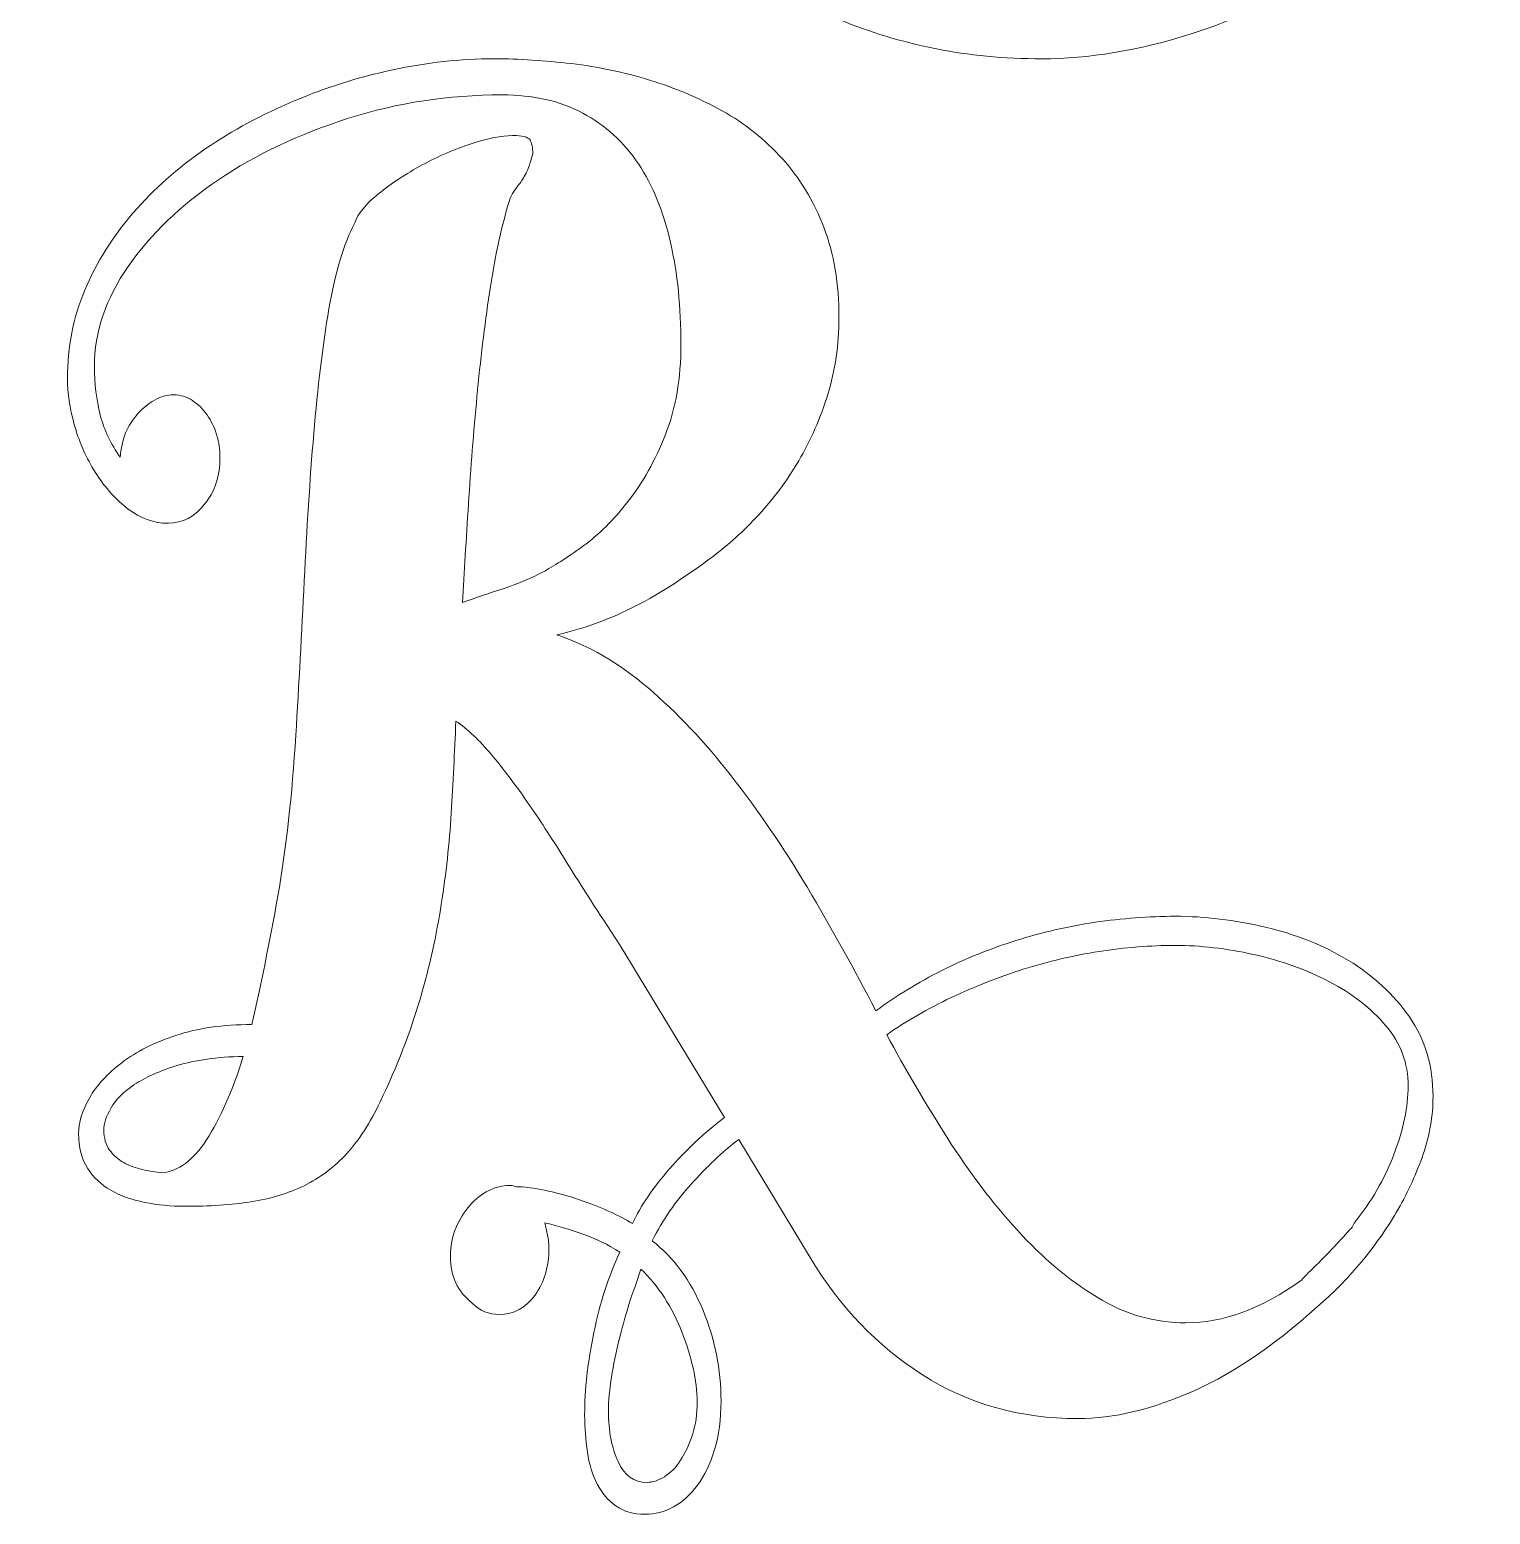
# Model space of a CAD drawing. Header units: millimetres. Extents: x -989 to 989, y -553 to 553.
# Drawn here: x 461.77 to 493.43, y 87.07 to 119.24 of the extents above; entities that cross this region are included whole.
import ezdxf

# ---------------------------------------------------------------- set-up
doc = ezdxf.new("R2010")
doc.units = ezdxf.units.MM
doc.header["$MEASUREMENT"] = 0
doc.layers.add('Camada 1', color=7, linetype='Continuous')

msp = doc.modelspace()

# ---------------------------------------------------------------- linework, layer by layer
at = {"layer": 'Camada 1', "color": 250, "lineweight": 9}
for points, knots in [([(466.1246, 133.9325), (466.6877, 133.9325), (467.237, 133.873), (467.7725, 133.754), (467.7725, 133.754), (468.3127, 133.6305), (468.8437, 133.4748), (469.3701, 133.2826), (469.3701, 133.2826), (469.3701, 133.2826), (469.9881, 133.0902), (469.9881, 133.0902), (469.9881, 133.0902), (470.1849, 133.4931), (470.3451, 134.0516), (470.4779, 134.7656), (470.4779, 134.7656), (470.6107, 135.4798), (470.7343, 136.2808), (470.8578, 137.1781), (470.8578, 137.1781), (470.9768, 138.0753), (471.1096, 139.032), (471.2606, 140.0391), (471.2606, 140.0391), (471.4072, 141.0507), (471.5949, 142.0578), (471.8238, 143.0603), (471.8238, 143.0603), (472.0572, 144.0627), (472.341, 145.0195), (472.6843, 145.9351), (472.6843, 145.9351), (473.0276, 146.8506), (473.4625, 147.6654), (473.9889, 148.3749), (473.9889, 148.3749), (474.0256, 148.4207), (474.0713, 148.4848), (474.1355, 148.5718), (474.1355, 148.5718), (474.1995, 148.6541), (474.2681, 148.7319), (474.3506, 148.8006), (474.3506, 148.8006), (473.7418, 148.6999), (473.078, 148.5489), (472.3593, 148.3565), (472.3593, 148.3565), (471.6407, 148.1598), (470.9082, 147.9125), (470.162, 147.6104), (470.162, 147.6104), (469.4205, 147.3037), (468.688, 146.9512), (467.9648, 146.5439), (467.9648, 146.5439), (467.2461, 146.1364), (466.5869, 145.6741), (465.9919, 145.1477), (465.9919, 145.1477), (465.8316, 145.0103), (465.6576, 144.841), (465.47, 144.6488), (465.47, 144.6488), (465.2777, 144.4519), (465.1038, 144.2459), (464.9344, 144.0216), (464.9344, 144.0216), (464.7696, 143.7973), (464.6323, 143.573), (464.5179, 143.3441), (464.5179, 143.3441), (464.4035, 143.1152), (464.3439, 142.8909), (464.3439, 142.6758), (464.3439, 142.6758), (464.3439, 142.4698), (464.3942, 142.2913), (464.4996, 142.1402), (464.4996, 142.1402), (464.6002, 141.9937), (464.733, 141.8747), (464.8978, 141.7877), (464.8978, 141.7877), (465.0626, 141.7053), (465.2594, 141.6413), (465.4792, 141.6), (465.4792, 141.6), (465.7034, 141.5588), (465.9323, 141.5405), (466.1703, 141.5405), (466.1703, 141.5405), (466.2528, 141.5405), (466.326, 141.5451), (466.4038, 141.5497), (466.4038, 141.5497), (466.4771, 141.5543), (466.5549, 141.5588), (466.6327, 141.5726), (466.6327, 141.5726), (466.3718, 141.7786), (466.239, 142.067), (466.239, 142.4469), (466.239, 142.4469), (466.239, 142.7764), (466.3535, 143.0786), (466.5824, 143.3533), (466.5824, 143.3533), (466.8113, 143.6279), (467.1088, 143.7653), (467.4704, 143.7653), (467.4704, 143.7653), (467.6215, 143.7653), (467.7725, 143.7332), (467.9236, 143.6645), (467.9236, 143.6645), (468.0792, 143.5958), (468.2166, 143.4997), (468.3356, 143.3807), (468.3356, 143.3807), (468.4546, 143.2617), (468.5507, 143.1244), (468.6286, 142.9779), (468.6286, 142.9779), (468.7018, 142.8268), (468.7384, 142.6667), (468.7384, 142.4972), (468.7384, 142.4972), (468.7384, 142.2317), (468.6652, 142.0028), (468.5233, 141.8106), (468.5233, 141.8106), (468.3814, 141.6184), (468.1937, 141.4536), (467.9511, 141.3208), (467.9511, 141.3208), (467.713, 141.1926), (467.4475, 141.0919), (467.15, 141.0324), (467.15, 141.0324), (466.8525, 140.9683), (466.5504, 140.9363), (466.2436, 140.9363), (466.2436, 140.9363), (465.9369, 140.9363), (465.6348, 140.9683), (465.3373, 141.0324), (465.3373, 141.0324), (465.0443, 141.0919), (464.7788, 141.1926), (464.5454, 141.3208), (464.5454, 141.3208), (464.3119, 141.4536), (464.1242, 141.6275), (463.9823, 141.8381), (463.9823, 141.8381), (463.8404, 142.0486), (463.7671, 142.305), (463.7671, 142.6025), (463.7671, 142.6025), (463.7671, 142.9688), (463.8862, 143.367), (464.1197, 143.7927), (464.1197, 143.7927), (464.3531, 144.223), (464.6369, 144.603), (464.971, 144.9371), (464.971, 144.9371), (465.7492, 145.7245), (466.6419, 146.4065), (467.649, 146.9787), (467.649, 146.9787), (468.656, 147.5509), (469.7134, 148.0407), (470.8304, 148.4481), (470.8304, 148.4481), (471.9473, 148.851), (473.0917, 149.1851), (474.2636, 149.4415), (474.2636, 149.4415), (475.4354, 149.6978), (476.5798, 149.913), (477.6877, 150.0869), (477.6877, 150.0869), (477.7792, 150.0961), (477.9211, 150.1098), (478.1088, 150.1281), (478.1088, 150.1281), (478.2965, 150.1464), (478.4887, 150.151), (478.6856, 150.1373), (478.6856, 150.1373), (478.8778, 150.1281), (479.0472, 150.0869), (479.1891, 150.0274), (479.1891, 150.0274), (479.3355, 149.9633), (479.4042, 149.8581), (479.4042, 149.707), (479.4042, 149.707), (479.4042, 149.707), (479.4042, 149.6246), (479.4042, 149.6246), (479.4042, 149.6246), (479.3355, 149.4735), (479.2761, 149.3728), (479.2258, 149.3133), (479.2258, 149.3133), (479.1753, 149.2584), (479.1159, 149.2126), (479.0518, 149.176), (479.0518, 149.176), (478.9923, 149.1439), (478.9236, 149.0981), (478.855, 149.0478), (478.855, 149.0478), (478.7863, 148.9975), (478.7131, 148.915), (478.6352, 148.8006), (478.6352, 148.8006), (478.0493, 148.1689), (477.5732, 147.4045), (477.207, 146.5072), (477.207, 146.5072), (476.8407, 145.61), (476.5341, 144.6395), (476.2915, 143.5958), (476.2915, 143.5958), (476.0442, 142.5568), (475.8246, 141.4765), (475.6277, 140.355), (475.6277, 140.355), (475.4354, 139.2335), (475.2203, 138.1256), (474.9868, 137.0408), (474.9868, 137.0408), (474.7488, 135.9513), (474.4604, 134.9168), (474.1171, 133.9234), (474.1171, 133.9234), (473.7738, 132.9346), (473.3298, 132.0557), (472.7805, 131.2912), (472.7805, 131.2912), (473.7509, 130.5588), (474.6573, 129.7578), (475.4995, 128.888), (475.4995, 128.888), (476.3418, 128.0183), (477.1154, 127.1714), (477.825, 126.3475), (477.825, 126.3475), (478.3743, 126.6313), (478.9831, 126.8922), (479.656, 127.1211), (479.656, 127.1211), (480.3244, 127.35), (481.0248, 127.5468), (481.7571, 127.7116), (481.7571, 127.7116), (482.4895, 127.8764), (483.2403, 128.0046), (484.0139, 128.0915), (484.0139, 128.0915), (484.7875, 128.1739), (485.552, 128.2197), (486.3073, 128.2197), (486.3073, 128.2197), (486.6597, 128.2197), (487.0809, 128.1968), (487.5661, 128.1602), (487.5661, 128.1602), (488.0559, 128.1189), (488.5594, 128.0457), (489.0859, 127.945), (489.0859, 127.945), (489.6124, 127.8398), (490.1387, 127.707), (490.656, 127.5422), (490.656, 127.5422), (491.1779, 127.3728), (491.6448, 127.1622), (492.0567, 126.9059), (492.0567, 126.9059), (492.4688, 126.6496), (492.8029, 126.3428), (493.0547, 125.995), (493.0547, 125.995), (493.3065, 125.6471), (493.43, 125.2442), (493.43, 124.7865), (493.43, 124.7865), (493.43, 124.3836), (493.3385, 123.9946), (493.1554, 123.6192), (493.1554, 123.6192), (492.9723, 123.2392), (492.7434, 122.8867), (492.4688, 122.5526), (492.4688, 122.5526), (492.1941, 122.223), (491.8919, 121.9209), (491.5578, 121.6554), (491.5578, 121.6554), (491.2282, 121.3853), (490.9169, 121.1519), (490.6285, 120.9596), (490.6285, 120.9596), (489.3239, 120.1128), (488.0972, 119.5085), (486.9481, 119.1468), (486.9481, 119.1468), (485.7946, 118.7853), (484.7189, 118.6067), (483.7118, 118.6067), (483.7118, 118.6067), (482.897, 118.6067), (482.1234, 118.6799), (481.3909, 118.831), (481.3909, 118.831), (480.6585, 118.9775), (479.9765, 119.1835), (479.3402, 119.449), (479.3402, 119.449), (478.7038, 119.7099), (478.1271, 120.0166), (477.6144, 120.3691), (477.6144, 120.3691), (477.0971, 120.7169), (476.6531, 121.0923), (476.2731, 121.4906), (476.2731, 121.4906), (476.2731, 121.4906), (469.7638, 128.3799), (469.7638, 128.3799), (469.7638, 128.3799), (469.3655, 128.1876), (468.9169, 128.0366), (468.418, 127.9359), (468.418, 127.9359), (467.919, 127.8306), (467.4017, 127.7802), (466.8616, 127.7802), (466.8616, 127.7802), (466.6465, 127.7802), (466.358, 127.7986), (465.9964, 127.8398), (465.9964, 127.8398), (465.6348, 127.8809), (465.2503, 127.945), (464.8383, 128.0366), (464.8383, 128.0366), (464.4263, 128.1281), (464.0143, 128.2563), (463.5977, 128.4165), (463.5977, 128.4165), (463.1858, 128.5767), (462.815, 128.7782), (462.4854, 129.0162), (462.4854, 129.0162), (462.1512, 129.2588), (461.8812, 129.5426), (461.666, 129.8676), (461.666, 129.8676), (461.4554, 130.1926), (461.3502, 130.5772), (461.3502, 131.012), (461.3502, 131.012), (461.3502, 131.5247), (461.5104, 131.9687), (461.8308, 132.3349), (461.8308, 132.3349), (462.1512, 132.7012), (462.554, 133.0033), (463.0347, 133.2459), (463.0347, 133.2459), (463.5154, 133.4839), (464.0327, 133.6625), (464.5866, 133.7677), (464.5866, 133.7677), (465.1404, 133.8776), (465.6531, 133.9325), (466.1246, 133.9325)], [0, 0, 0, 0, 0.0103093, 0.0103093, 0.0103093, 0.0103093, 0.0206186, 0.0206186, 0.0206186, 0.0206186, 0.0309278, 0.0309278, 0.0309278, 0.0309278, 0.0412371, 0.0412371, 0.0412371, 0.0412371, 0.0515464, 0.0515464, 0.0515464, 0.0515464, 0.0618557, 0.0618557, 0.0618557, 0.0618557, 0.0721649, 0.0721649, 0.0721649, 0.0721649, 0.0824742, 0.0824742, 0.0824742, 0.0824742, 0.0927835, 0.0927835, 0.0927835, 0.0927835, 0.1030928, 0.1030928, 0.1030928, 0.1030928, 0.1134021, 0.1134021, 0.1134021, 0.1134021, 0.1237113, 0.1237113, 0.1237113, 0.1237113, 0.1340206, 0.1340206, 0.1340206, 0.1340206, 0.1443299, 0.1443299, 0.1443299, 0.1443299, 0.1546392, 0.1546392, 0.1546392, 0.1546392, 0.1649485, 0.1649485, 0.1649485, 0.1649485, 0.1752577, 0.1752577, 0.1752577, 0.1752577, 0.185567, 0.185567, 0.185567, 0.185567, 0.1958763, 0.1958763, 0.1958763, 0.1958763, 0.2061856, 0.2061856, 0.2061856, 0.2061856, 0.2164948, 0.2164948, 0.2164948, 0.2164948, 0.2268041, 0.2268041, 0.2268041, 0.2268041, 0.2371134, 0.2371134, 0.2371134, 0.2371134, 0.2474227, 0.2474227, 0.2474227, 0.2474227, 0.257732, 0.257732, 0.257732, 0.257732, 0.2680412, 0.2680412, 0.2680412, 0.2680412, 0.2783505, 0.2783505, 0.2783505, 0.2783505, 0.2886598, 0.2886598, 0.2886598, 0.2886598, 0.2989691, 0.2989691, 0.2989691, 0.2989691, 0.3092784, 0.3092784, 0.3092784, 0.3092784, 0.3195876, 0.3195876, 0.3195876, 0.3195876, 0.3298969, 0.3298969, 0.3298969, 0.3298969, 0.3402062, 0.3402062, 0.3402062, 0.3402062, 0.3505155, 0.3505155, 0.3505155, 0.3505155, 0.3608247, 0.3608247, 0.3608247, 0.3608247, 0.371134, 0.371134, 0.371134, 0.371134, 0.3814433, 0.3814433, 0.3814433, 0.3814433, 0.3917526, 0.3917526, 0.3917526, 0.3917526, 0.4020619, 0.4020619, 0.4020619, 0.4020619, 0.4123711, 0.4123711, 0.4123711, 0.4123711, 0.4226804, 0.4226804, 0.4226804, 0.4226804, 0.4329897, 0.4329897, 0.4329897, 0.4329897, 0.443299, 0.443299, 0.443299, 0.443299, 0.4536082, 0.4536082, 0.4536082, 0.4536082, 0.4639175, 0.4639175, 0.4639175, 0.4639175, 0.4742268, 0.4742268, 0.4742268, 0.4742268, 0.4845361, 0.4845361, 0.4845361, 0.4845361, 0.4948454, 0.4948454, 0.4948454, 0.4948454, 0.5051546, 0.5051546, 0.5051546, 0.5051546, 0.5154639, 0.5154639, 0.5154639, 0.5154639, 0.5257732, 0.5257732, 0.5257732, 0.5257732, 0.5360825, 0.5360825, 0.5360825, 0.5360825, 0.5463918, 0.5463918, 0.5463918, 0.5463918, 0.556701, 0.556701, 0.556701, 0.556701, 0.5670103, 0.5670103, 0.5670103, 0.5670103, 0.5773196, 0.5773196, 0.5773196, 0.5773196, 0.5876289, 0.5876289, 0.5876289, 0.5876289, 0.5979381, 0.5979381, 0.5979381, 0.5979381, 0.6082474, 0.6082474, 0.6082474, 0.6082474, 0.6185567, 0.6185567, 0.6185567, 0.6185567, 0.628866, 0.628866, 0.628866, 0.628866, 0.6391753, 0.6391753, 0.6391753, 0.6391753, 0.6494845, 0.6494845, 0.6494845, 0.6494845, 0.6597938, 0.6597938, 0.6597938, 0.6597938, 0.6701031, 0.6701031, 0.6701031, 0.6701031, 0.6804124, 0.6804124, 0.6804124, 0.6804124, 0.6907216, 0.6907216, 0.6907216, 0.6907216, 0.7010309, 0.7010309, 0.7010309, 0.7010309, 0.7113402, 0.7113402, 0.7113402, 0.7113402, 0.7216495, 0.7216495, 0.7216495, 0.7216495, 0.7319588, 0.7319588, 0.7319588, 0.7319588, 0.742268, 0.742268, 0.742268, 0.742268, 0.7525773, 0.7525773, 0.7525773, 0.7525773, 0.7628866, 0.7628866, 0.7628866, 0.7628866, 0.7731959, 0.7731959, 0.7731959, 0.7731959, 0.7835052, 0.7835052, 0.7835052, 0.7835052, 0.7938144, 0.7938144, 0.7938144, 0.7938144, 0.8041237, 0.8041237, 0.8041237, 0.8041237, 0.814433, 0.814433, 0.814433, 0.814433, 0.8247423, 0.8247423, 0.8247423, 0.8247423, 0.8350515, 0.8350515, 0.8350515, 0.8350515, 0.8453608, 0.8453608, 0.8453608, 0.8453608, 0.8556701, 0.8556701, 0.8556701, 0.8556701, 0.8659794, 0.8659794, 0.8659794, 0.8659794, 0.8762887, 0.8762887, 0.8762887, 0.8762887, 0.8865979, 0.8865979, 0.8865979, 0.8865979, 0.8969072, 0.8969072, 0.8969072, 0.8969072, 0.9072165, 0.9072165, 0.9072165, 0.9072165, 0.9175258, 0.9175258, 0.9175258, 0.9175258, 0.9278351, 0.9278351, 0.9278351, 0.9278351, 0.9381443, 0.9381443, 0.9381443, 0.9381443, 0.9484536, 0.9484536, 0.9484536, 0.9484536, 0.9587629, 0.9587629, 0.9587629, 0.9587629, 0.9690722, 0.9690722, 0.9690722, 0.9690722, 0.9793814, 0.9793814, 0.9793814, 0.9793814, 1, 1, 1, 1]), ([(471.3628, 91.6432), (471.0501, 91.8938), (470.8938, 92.2294), (470.8938, 92.6554), (470.8938, 92.6554), (470.8938, 92.8809), (470.9329, 93.0863), (471.011, 93.2717), (471.011, 93.2717), (471.0892, 93.4621), (471.1908, 93.6225), (471.312, 93.7628), (471.312, 93.7628), (471.4332, 93.8981), (471.5699, 94.0083), (471.7224, 94.0835), (471.7224, 94.0835), (471.8748, 94.1587), (472.0233, 94.1937), (472.168, 94.1937), (472.168, 94.1937), (472.2071, 94.1937), (472.2462, 94.1887), (472.2774, 94.1787), (472.2774, 94.1787), (472.3126, 94.1687), (472.3517, 94.1636), (472.3908, 94.1636), (472.3908, 94.1636), (472.3908, 94.1636), (472.4495, 94.1636), (472.4495, 94.1636), (472.4495, 94.1636), (472.8794, 94.1185), (473.3133, 94.0183), (473.7511, 93.8629), (473.7511, 93.8629), (474.1927, 93.7076), (474.5524, 93.5423), (474.8377, 93.3669), (474.8377, 93.3669), (475.0214, 93.7577), (475.2911, 94.1536), (475.6429, 94.5544), (475.6429, 94.5544), (475.9947, 94.9603), (476.3894, 95.3311), (476.8311, 95.6669), (476.8311, 95.6669), (476.8311, 95.6669), (474.5719, 99.39), (474.5719, 99.39), (474.5719, 99.39), (474.5719, 99.39), (474.1927, 99.9712), (474.1927, 99.9712), (474.1927, 99.9712), (473.9074, 100.4072), (473.6299, 100.8482), (473.3562, 101.2841), (473.3562, 101.2841), (473.0827, 101.7251), (472.813, 102.136), (472.5511, 102.5168), (472.5511, 102.5168), (472.2852, 102.8976), (472.0273, 103.2384), (471.7732, 103.539), (471.7732, 103.539), (471.5192, 103.8397), (471.2651, 104.0802), (471.011, 104.2556), (471.011, 104.2556), (470.9836, 103.5791), (470.9485, 102.9127), (470.9094, 102.2613), (470.9094, 102.2613), (470.8703, 101.6098), (470.7999, 100.9534), (470.6944, 100.292), (470.6944, 100.292), (470.5928, 99.6255), (470.4404, 98.939), (470.2332, 98.2325), (470.2332, 98.2325), (470.0299, 97.5259), (469.7407, 96.7844), (469.3694, 96.0026), (469.3694, 96.0026), (469.1544, 95.5566), (468.9159, 95.1809), (468.6462, 94.8852), (468.6462, 94.8852), (468.3765, 94.5946), (468.0677, 94.3591), (467.7237, 94.1887), (467.7237, 94.1887), (467.3759, 94.0183), (466.9889, 93.9031), (466.5668, 93.838), (466.5668, 93.838), (466.1408, 93.7728), (465.6639, 93.7428), (465.1361, 93.7428), (465.1361, 93.7428), (464.8352, 93.7428), (464.542, 93.7728), (464.2645, 93.8279), (464.2645, 93.8279), (463.987, 93.8831), (463.7407, 93.9732), (463.5297, 94.0885), (463.5297, 94.0885), (463.3225, 94.2087), (463.1544, 94.3691), (463.0254, 94.5695), (463.0254, 94.5695), (462.9004, 94.7699), (462.8339, 95.0205), (462.8339, 95.3162), (462.8339, 95.3162), (462.8339, 95.5566), (462.9121, 95.8122), (463.0685, 96.0878), (463.0685, 96.0878), (463.2248, 96.3634), (463.4593, 96.6189), (463.772, 96.8545), (463.772, 96.8545), (464.0847, 97.0951), (464.4756, 97.2904), (464.9446, 97.4458), (464.9446, 97.4458), (465.4137, 97.6011), (465.9609, 97.6813), (466.5863, 97.6813), (466.5863, 97.6813), (466.7818, 98.5181), (466.9694, 99.4501), (467.1531, 100.4674), (467.1531, 100.4674), (467.3328, 101.4896), (467.4619, 102.6521), (467.54, 103.9499), (467.54, 103.9499), (467.6104, 105.0524), (467.669, 106.1647), (467.7237, 107.2922), (467.7237, 107.2922), (467.7785, 108.4196), (467.8449, 109.482), (467.9309, 110.4841), (467.9309, 110.4841), (468.013, 111.4863), (468.1225, 112.3883), (468.2593, 113.19), (468.2593, 113.19), (468.396, 113.9868), (468.5837, 114.6082), (468.8182, 115.0491), (468.8182, 115.0491), (468.8847, 115.2496), (469.0606, 115.46), (469.3381, 115.6855), (469.3381, 115.6855), (469.6195, 115.9109), (469.9322, 116.1164), (470.2801, 116.3068), (470.2801, 116.3068), (470.6241, 116.4923), (470.9798, 116.6476), (471.3433, 116.7628), (471.3433, 116.7628), (471.7029, 116.8831), (472.0039, 116.9432), (472.2383, 116.9432), (472.2383, 116.9432), (472.4533, 116.9432), (472.5784, 116.9131), (472.6175, 116.848), (472.6175, 116.848), (472.6566, 116.7879), (472.6761, 116.6876), (472.6761, 116.5474), (472.6761, 116.5474), (472.6292, 116.362), (472.5784, 116.2216), (472.5315, 116.1264), (472.5315, 116.1264), (472.4807, 116.0312), (472.4299, 115.9511), (472.3752, 115.8809), (472.3752, 115.8809), (472.3205, 115.8157), (472.2774, 115.7456), (472.2383, 115.6855), (472.2383, 115.6855), (472.1993, 115.6204), (472.1641, 115.5301), (472.1328, 115.4049), (472.1328, 115.4049), (471.9764, 114.8787), (471.8475, 114.2574), (471.738, 113.5359), (471.738, 113.5359), (471.6325, 112.8142), (471.5387, 112.0677), (471.4683, 111.291), (471.4683, 111.291), (471.3941, 110.5143), (471.3315, 109.7376), (471.2846, 108.9659), (471.2846, 108.9659), (471.2338, 108.1892), (471.1908, 107.4726), (471.1517, 106.8262), (471.1517, 106.8262), (471.4332, 106.9264), (471.738, 107.0266), (472.0586, 107.1318), (472.0586, 107.1318), (472.3791, 107.2421), (472.6566, 107.3573), (472.8911, 107.4826), (472.8911, 107.4826), (473.1256, 107.6079), (473.4149, 107.7933), (473.7628, 108.0439), (473.7628, 108.0439), (474.1068, 108.2944), (474.435, 108.6202), (474.7478, 109.021), (474.7478, 109.021), (475.0605, 109.4218), (475.3302, 109.9029), (475.553, 110.4641), (475.553, 110.4641), (475.7758, 111.0304), (475.8891, 111.6818), (475.8891, 112.4184), (475.8891, 112.4184), (475.8891, 113.2201), (475.8149, 113.9567), (475.6624, 114.6231), (475.6624, 114.6231), (475.51, 115.2946), (475.2794, 115.8609), (474.9666, 116.3319), (474.9666, 116.3319), (474.654, 116.803), (474.2514, 117.1687), (473.7589, 117.4293), (473.7589, 117.4293), (473.2664, 117.6949), (472.6839, 117.8251), (472.0077, 117.8251), (472.0077, 117.8251), (470.8547, 117.8251), (469.7485, 117.6547), (468.6853, 117.319), (468.6853, 117.319), (467.6182, 116.9783), (466.6802, 116.5373), (465.8632, 115.9861), (465.8632, 115.9861), (465.0502, 115.4349), (464.3974, 114.8086), (463.9088, 114.1071), (463.9088, 114.1071), (463.4202, 113.4055), (463.1779, 112.684), (463.1779, 111.9423), (463.1779, 111.9423), (463.1779, 111.5666), (463.2209, 111.2158), (463.3029, 110.89), (463.3029, 110.89), (463.3851, 110.5644), (463.5336, 110.2587), (463.7368, 109.973), (463.7368, 109.973), (463.7486, 110.1585), (463.7876, 110.3338), (463.8541, 110.4992), (463.8541, 110.4992), (463.9245, 110.6596), (464.0104, 110.7999), (464.1199, 110.9201), (464.1199, 110.9201), (464.2293, 111.0404), (464.3466, 111.1356), (464.4795, 111.2107), (464.4795, 111.2107), (464.6124, 111.2859), (464.7531, 111.326), (464.8977, 111.326), (464.8977, 111.326), (465.0463, 111.326), (465.1792, 111.2809), (465.3042, 111.2007), (465.3042, 111.2007), (465.4254, 111.1206), (465.5309, 111.0153), (465.6208, 110.89), (465.6208, 110.89), (465.7068, 110.7648), (465.7772, 110.6245), (465.8241, 110.4591), (465.8241, 110.4591), (465.8749, 110.2988), (465.8984, 110.1334), (465.8984, 109.973), (465.8984, 109.973), (465.8984, 109.5722), (465.7889, 109.2314), (465.5661, 108.9558), (465.5661, 108.9558), (465.3473, 108.6802), (465.0854, 108.545), (464.7805, 108.545), (464.7805, 108.545), (464.7805, 108.545), (464.6632, 108.545), (464.6632, 108.545), (464.6632, 108.545), (464.3505, 108.58), (464.0652, 108.7103), (463.8111, 108.9258), (463.8111, 108.9258), (463.557, 109.1462), (463.3382, 109.4069), (463.1583, 109.7074), (463.1583, 109.7074), (462.9747, 110.0081), (462.8378, 110.3338), (462.7401, 110.6846), (462.7401, 110.6846), (462.6424, 111.0354), (462.5916, 111.366), (462.5916, 111.6818), (462.5916, 111.6818), (462.5916, 112.3582), (462.7166, 112.9946), (462.9707, 113.5959), (462.9707, 113.5959), (463.2248, 114.1972), (463.5766, 114.7585), (464.0183, 115.2696), (464.0183, 115.2696), (464.4639, 115.7857), (464.9837, 116.2417), (465.5779, 116.6526), (465.5779, 116.6526), (466.1759, 117.0585), (466.8169, 117.4042), (467.5049, 117.6949), (467.5049, 117.6949), (468.1928, 117.9855), (468.9042, 118.211), (469.6429, 118.3664), (469.6429, 118.3664), (470.3778, 118.5267), (471.1126, 118.6068), (471.8436, 118.6068), (471.8436, 118.6068), (472.383, 118.6068), (472.938, 118.5717), (473.5165, 118.5016), (473.5165, 118.5016), (474.0911, 118.4365), (474.654, 118.3162), (475.2051, 118.1458), (475.2051, 118.1458), (475.7562, 117.9805), (476.2839, 117.755), (476.7803, 117.4794), (476.7803, 117.4794), (477.2767, 117.2038), (477.7145, 116.858), (478.0898, 116.4371), (478.0898, 116.4371), (478.465, 116.0212), (478.766, 115.5252), (478.9848, 114.9589), (478.9848, 114.9589), (479.2037, 114.3877), (479.3132, 113.7312), (479.3132, 112.9946), (479.3132, 112.9946), (479.3132, 112.4084), (479.2311, 111.8522), (479.0708, 111.336), (479.0708, 111.336), (478.9106, 110.8149), (478.6995, 110.3388), (478.4416, 109.8978), (478.4416, 109.8978), (478.1836, 109.4619), (477.8904, 109.0661), (477.566, 108.7154), (477.566, 108.7154), (477.2376, 108.3646), (476.9132, 108.0739), (476.5927, 107.8333), (476.5927, 107.8333), (475.9282, 107.3323), (475.3341, 106.9565), (474.8103, 106.7009), (474.8103, 106.7009), (474.2827, 106.4403), (473.7471, 106.2499), (473.1999, 106.1247), (473.1999, 106.1247), (473.884, 105.8992), (474.5406, 105.5184), (475.1699, 104.9821), (475.1699, 104.9821), (475.7992, 104.441), (476.4051, 103.8046), (476.9797, 103.068), (476.9797, 103.068), (477.5582, 102.3264), (478.1054, 101.5197), (478.6292, 100.6478), (478.6292, 100.6478), (479.149, 99.7708), (479.6454, 98.8789), (480.1145, 97.977), (480.1145, 97.977), (480.5562, 98.3026), (481.033, 98.5933), (481.5451, 98.8538), (481.5451, 98.8538), (482.0571, 99.1094), (482.5926, 99.3249), (483.1477, 99.5003), (483.1477, 99.5003), (483.7066, 99.6756), (484.2773, 99.8059), (484.8636, 99.8961), (484.8636, 99.8961), (485.4499, 99.9813), (486.0284, 100.0264), (486.6069, 100.0264), (486.6069, 100.0264), (487.2401, 100.0264), (487.889, 99.9463), (488.5534, 99.7909), (488.5534, 99.7909), (489.218, 99.6356), (489.8199, 99.3951), (490.3554, 99.0693), (490.3554, 99.0693), (490.8948, 98.7436), (491.3326, 98.3327), (491.6766, 97.8467), (491.6766, 97.8467), (492.0166, 97.3556), (492.1886, 96.7793), (492.1886, 96.1179), (492.1886, 96.1179), (492.1886, 95.702), (492.1182, 95.2911), (491.9775, 94.8752), (491.9775, 94.8752), (491.8329, 94.4643), (491.6531, 94.0635), (491.4342, 93.6826), (491.4342, 93.6826), (491.2153, 93.3017), (490.9651, 92.941), (490.6876, 92.6002), (490.6876, 92.6002), (490.4062, 92.2645), (490.1365, 91.9739), (489.8746, 91.7384), (489.8746, 91.7384), (488.8662, 90.8113), (487.9124, 90.1449), (487.0095, 89.7441), (487.0095, 89.7441), (486.1027, 89.3431), (485.2662, 89.1427), (484.4962, 89.1427), (484.4962, 89.1427), (483.2337, 89.1427), (482.1118, 89.4584), (481.123, 90.0898), (481.123, 90.0898), (480.138, 90.7261), (479.3327, 91.563), (478.7073, 92.6002), (478.7073, 92.6002), (478.7073, 92.6002), (477.1399, 95.1909), (477.1399, 95.1909), (477.1399, 95.1909), (476.7881, 94.9203), (476.4441, 94.5946), (476.1119, 94.2238), (476.1119, 94.2238), (475.7797, 93.858), (475.4982, 93.4471), (475.2637, 92.9961), (475.2637, 92.9961), (475.7328, 92.6303), (476.0963, 92.1342), (476.3621, 91.5028), (476.3621, 91.5028), (476.624, 90.8665), (476.7569, 90.2101), (476.7569, 89.5186), (476.7569, 89.5186), (476.7569, 89.1276), (476.71, 88.7819), (476.6162, 88.4712), (476.6162, 88.4712), (476.5223, 88.1656), (476.4012, 87.905), (476.2487, 87.6996), (476.2487, 87.6996), (476.0963, 87.4941), (475.9243, 87.3338), (475.7288, 87.2286), (475.7288, 87.2286), (475.5334, 87.1233), (475.3263, 87.0682), (475.1113, 87.0682), (475.1113, 87.0682), (474.8572, 87.0682), (474.6462, 87.1283), (474.4781, 87.2486), (474.4781, 87.2486), (474.31, 87.3638), (474.1771, 87.5242), (474.0755, 87.7246), (474.0755, 87.7246), (473.9699, 87.925), (473.8996, 88.1556), (473.8605, 88.4161), (473.8605, 88.4161), (473.8214, 88.6817), (473.8018, 88.9472), (473.8018, 89.2229), (473.8018, 89.2229), (473.8018, 89.7741), (473.8683, 90.3704), (474.0012, 91.0068), (474.0012, 91.0068), (474.1302, 91.6432), (474.3217, 92.2244), (474.564, 92.7506), (474.564, 92.7506), (474.31, 92.9109), (474.0442, 93.0412), (473.7628, 93.1414), (473.7628, 93.1414), (473.4814, 93.2417), (473.2077, 93.3218), (472.938, 93.3869), (472.938, 93.3869), (472.9576, 93.2968), (472.9771, 93.2065), (472.9967, 93.1164), (472.9967, 93.1164), (473.0162, 93.0212), (473.028, 92.9259), (473.028, 92.8257), (473.028, 92.8257), (473.028, 92.4349), (472.9263, 92.0991), (472.727, 91.8186), (472.727, 91.8186), (472.5237, 91.5379), (472.2657, 91.3976), (471.953, 91.3976), (471.953, 91.3976), (471.7263, 91.3976), (471.5308, 91.4778), (471.3628, 91.6432)], [0, 0, 0, 0, 0.0068493, 0.0068493, 0.0068493, 0.0068493, 0.0136986, 0.0136986, 0.0136986, 0.0136986, 0.0205479, 0.0205479, 0.0205479, 0.0205479, 0.0273973, 0.0273973, 0.0273973, 0.0273973, 0.0342466, 0.0342466, 0.0342466, 0.0342466, 0.0410959, 0.0410959, 0.0410959, 0.0410959, 0.0479452, 0.0479452, 0.0479452, 0.0479452, 0.0547945, 0.0547945, 0.0547945, 0.0547945, 0.0616438, 0.0616438, 0.0616438, 0.0616438, 0.0684932, 0.0684932, 0.0684932, 0.0684932, 0.0753425, 0.0753425, 0.0753425, 0.0753425, 0.0821918, 0.0821918, 0.0821918, 0.0821918, 0.0890411, 0.0890411, 0.0890411, 0.0890411, 0.0958904, 0.0958904, 0.0958904, 0.0958904, 0.1027397, 0.1027397, 0.1027397, 0.1027397, 0.109589, 0.109589, 0.109589, 0.109589, 0.1164384, 0.1164384, 0.1164384, 0.1164384, 0.1232877, 0.1232877, 0.1232877, 0.1232877, 0.130137, 0.130137, 0.130137, 0.130137, 0.1369863, 0.1369863, 0.1369863, 0.1369863, 0.1438356, 0.1438356, 0.1438356, 0.1438356, 0.1506849, 0.1506849, 0.1506849, 0.1506849, 0.1575342, 0.1575342, 0.1575342, 0.1575342, 0.1643836, 0.1643836, 0.1643836, 0.1643836, 0.1712329, 0.1712329, 0.1712329, 0.1712329, 0.1780822, 0.1780822, 0.1780822, 0.1780822, 0.1849315, 0.1849315, 0.1849315, 0.1849315, 0.1917808, 0.1917808, 0.1917808, 0.1917808, 0.1986301, 0.1986301, 0.1986301, 0.1986301, 0.2054795, 0.2054795, 0.2054795, 0.2054795, 0.2123288, 0.2123288, 0.2123288, 0.2123288, 0.2191781, 0.2191781, 0.2191781, 0.2191781, 0.2260274, 0.2260274, 0.2260274, 0.2260274, 0.2328767, 0.2328767, 0.2328767, 0.2328767, 0.239726, 0.239726, 0.239726, 0.239726, 0.2465753, 0.2465753, 0.2465753, 0.2465753, 0.2534247, 0.2534247, 0.2534247, 0.2534247, 0.260274, 0.260274, 0.260274, 0.260274, 0.2671233, 0.2671233, 0.2671233, 0.2671233, 0.2739726, 0.2739726, 0.2739726, 0.2739726, 0.2808219, 0.2808219, 0.2808219, 0.2808219, 0.2876712, 0.2876712, 0.2876712, 0.2876712, 0.2945205, 0.2945205, 0.2945205, 0.2945205, 0.3013699, 0.3013699, 0.3013699, 0.3013699, 0.3082192, 0.3082192, 0.3082192, 0.3082192, 0.3150685, 0.3150685, 0.3150685, 0.3150685, 0.3219178, 0.3219178, 0.3219178, 0.3219178, 0.3287671, 0.3287671, 0.3287671, 0.3287671, 0.3356164, 0.3356164, 0.3356164, 0.3356164, 0.3424658, 0.3424658, 0.3424658, 0.3424658, 0.3493151, 0.3493151, 0.3493151, 0.3493151, 0.3561644, 0.3561644, 0.3561644, 0.3561644, 0.3630137, 0.3630137, 0.3630137, 0.3630137, 0.369863, 0.369863, 0.369863, 0.369863, 0.3767123, 0.3767123, 0.3767123, 0.3767123, 0.3835616, 0.3835616, 0.3835616, 0.3835616, 0.390411, 0.390411, 0.390411, 0.390411, 0.3972603, 0.3972603, 0.3972603, 0.3972603, 0.4041096, 0.4041096, 0.4041096, 0.4041096, 0.4109589, 0.4109589, 0.4109589, 0.4109589, 0.4178082, 0.4178082, 0.4178082, 0.4178082, 0.4246575, 0.4246575, 0.4246575, 0.4246575, 0.4315068, 0.4315068, 0.4315068, 0.4315068, 0.4383562, 0.4383562, 0.4383562, 0.4383562, 0.4452055, 0.4452055, 0.4452055, 0.4452055, 0.4520548, 0.4520548, 0.4520548, 0.4520548, 0.4589041, 0.4589041, 0.4589041, 0.4589041, 0.4657534, 0.4657534, 0.4657534, 0.4657534, 0.4726027, 0.4726027, 0.4726027, 0.4726027, 0.4794521, 0.4794521, 0.4794521, 0.4794521, 0.4863014, 0.4863014, 0.4863014, 0.4863014, 0.4931507, 0.4931507, 0.4931507, 0.4931507, 0.5, 0.5, 0.5, 0.5, 0.5068493, 0.5068493, 0.5068493, 0.5068493, 0.5136986, 0.5136986, 0.5136986, 0.5136986, 0.5205479, 0.5205479, 0.5205479, 0.5205479, 0.5273973, 0.5273973, 0.5273973, 0.5273973, 0.5342466, 0.5342466, 0.5342466, 0.5342466, 0.5410959, 0.5410959, 0.5410959, 0.5410959, 0.5479452, 0.5479452, 0.5479452, 0.5479452, 0.5547945, 0.5547945, 0.5547945, 0.5547945, 0.5616438, 0.5616438, 0.5616438, 0.5616438, 0.5684932, 0.5684932, 0.5684932, 0.5684932, 0.5753425, 0.5753425, 0.5753425, 0.5753425, 0.5821918, 0.5821918, 0.5821918, 0.5821918, 0.5890411, 0.5890411, 0.5890411, 0.5890411, 0.5958904, 0.5958904, 0.5958904, 0.5958904, 0.6027397, 0.6027397, 0.6027397, 0.6027397, 0.609589, 0.609589, 0.609589, 0.609589, 0.6164384, 0.6164384, 0.6164384, 0.6164384, 0.6232877, 0.6232877, 0.6232877, 0.6232877, 0.630137, 0.630137, 0.630137, 0.630137, 0.6369863, 0.6369863, 0.6369863, 0.6369863, 0.6438356, 0.6438356, 0.6438356, 0.6438356, 0.6506849, 0.6506849, 0.6506849, 0.6506849, 0.6575342, 0.6575342, 0.6575342, 0.6575342, 0.6643836, 0.6643836, 0.6643836, 0.6643836, 0.6712329, 0.6712329, 0.6712329, 0.6712329, 0.6780822, 0.6780822, 0.6780822, 0.6780822, 0.6849315, 0.6849315, 0.6849315, 0.6849315, 0.6917808, 0.6917808, 0.6917808, 0.6917808, 0.6986301, 0.6986301, 0.6986301, 0.6986301, 0.7054795, 0.7054795, 0.7054795, 0.7054795, 0.7123288, 0.7123288, 0.7123288, 0.7123288, 0.7191781, 0.7191781, 0.7191781, 0.7191781, 0.7260274, 0.7260274, 0.7260274, 0.7260274, 0.7328767, 0.7328767, 0.7328767, 0.7328767, 0.739726, 0.739726, 0.739726, 0.739726, 0.7465753, 0.7465753, 0.7465753, 0.7465753, 0.7534247, 0.7534247, 0.7534247, 0.7534247, 0.760274, 0.760274, 0.760274, 0.760274, 0.7671233, 0.7671233, 0.7671233, 0.7671233, 0.7739726, 0.7739726, 0.7739726, 0.7739726, 0.7808219, 0.7808219, 0.7808219, 0.7808219, 0.7876712, 0.7876712, 0.7876712, 0.7876712, 0.7945205, 0.7945205, 0.7945205, 0.7945205, 0.8013699, 0.8013699, 0.8013699, 0.8013699, 0.8082192, 0.8082192, 0.8082192, 0.8082192, 0.8150685, 0.8150685, 0.8150685, 0.8150685, 0.8219178, 0.8219178, 0.8219178, 0.8219178, 0.8287671, 0.8287671, 0.8287671, 0.8287671, 0.8356164, 0.8356164, 0.8356164, 0.8356164, 0.8424658, 0.8424658, 0.8424658, 0.8424658, 0.8493151, 0.8493151, 0.8493151, 0.8493151, 0.8561644, 0.8561644, 0.8561644, 0.8561644, 0.8630137, 0.8630137, 0.8630137, 0.8630137, 0.869863, 0.869863, 0.869863, 0.869863, 0.8767123, 0.8767123, 0.8767123, 0.8767123, 0.8835616, 0.8835616, 0.8835616, 0.8835616, 0.890411, 0.890411, 0.890411, 0.890411, 0.8972603, 0.8972603, 0.8972603, 0.8972603, 0.9041096, 0.9041096, 0.9041096, 0.9041096, 0.9109589, 0.9109589, 0.9109589, 0.9109589, 0.9178082, 0.9178082, 0.9178082, 0.9178082, 0.9246575, 0.9246575, 0.9246575, 0.9246575, 0.9315068, 0.9315068, 0.9315068, 0.9315068, 0.9383562, 0.9383562, 0.9383562, 0.9383562, 0.9452055, 0.9452055, 0.9452055, 0.9452055, 0.9520548, 0.9520548, 0.9520548, 0.9520548, 0.9589041, 0.9589041, 0.9589041, 0.9589041, 0.9657534, 0.9657534, 0.9657534, 0.9657534, 0.9726027, 0.9726027, 0.9726027, 0.9726027, 0.9794521, 0.9794521, 0.9794521, 0.9794521, 0.9863014, 0.9863014, 0.9863014, 0.9863014, 1, 1, 1, 1]), ([(490.4766, 93.3769), (490.8479, 93.8329), (491.1372, 94.324), (491.3404, 94.8651), (491.3404, 94.8651), (491.5476, 95.4014), (491.6492, 95.8974), (491.6492, 96.3484), (491.6492, 96.3484), (491.6492, 96.8395), (491.4889, 97.2754), (491.1645, 97.6562), (491.1645, 97.6562), (490.844, 98.0371), (490.4335, 98.3578), (489.9332, 98.6133), (489.9332, 98.6133), (489.4368, 98.8739), (488.8896, 99.0643), (488.2994, 99.1996), (488.2994, 99.1996), (487.7092, 99.3299), (487.1463, 99.3951), (486.6069, 99.3951), (486.6069, 99.3951), (486.0597, 99.3951), (485.5085, 99.35), (484.9496, 99.2648), (484.9496, 99.2648), (484.3945, 99.1745), (483.8473, 99.0493), (483.3079, 98.8789), (483.3079, 98.8789), (482.7724, 98.7085), (482.2525, 98.5031), (481.7483, 98.2675), (481.7483, 98.2675), (481.2441, 98.027), (480.779, 97.7615), (480.349, 97.4608), (480.349, 97.4608), (480.7477, 96.7192), (481.1855, 95.9776), (481.6584, 95.231), (481.6584, 95.231), (482.1353, 94.4843), (482.6434, 93.8129), (483.1828, 93.2216), (483.1828, 93.2216), (483.7262, 92.6253), (484.3007, 92.1392), (484.9066, 91.7735), (484.9066, 91.7735), (485.5125, 91.4027), (486.1535, 91.2172), (486.8258, 91.2172), (486.8258, 91.2172), (487.6388, 91.2172), (488.4753, 91.5229), (489.3352, 92.1392), (489.3352, 92.1392), (489.4016, 92.2144), (489.4955, 92.3096), (489.6206, 92.4299), (489.6206, 92.4299), (489.7417, 92.5501), (489.8629, 92.6704), (489.9802, 92.7957), (489.9802, 92.7957), (490.0974, 92.9209), (490.199, 93.0312), (490.285, 93.1264), (490.285, 93.1264), (490.375, 93.2216), (490.4219, 93.2717), (490.4335, 93.2868), (490.4335, 93.2868), (490.4335, 93.2868), (490.4766, 93.3769), (490.4766, 93.3769)], [0, 0, 0, 0, 0.047619, 0.047619, 0.047619, 0.047619, 0.0952381, 0.0952381, 0.0952381, 0.0952381, 0.1428571, 0.1428571, 0.1428571, 0.1428571, 0.1904762, 0.1904762, 0.1904762, 0.1904762, 0.2380952, 0.2380952, 0.2380952, 0.2380952, 0.2857143, 0.2857143, 0.2857143, 0.2857143, 0.3333333, 0.3333333, 0.3333333, 0.3333333, 0.3809524, 0.3809524, 0.3809524, 0.3809524, 0.4285714, 0.4285714, 0.4285714, 0.4285714, 0.4761905, 0.4761905, 0.4761905, 0.4761905, 0.5238095, 0.5238095, 0.5238095, 0.5238095, 0.5714286, 0.5714286, 0.5714286, 0.5714286, 0.6190476, 0.6190476, 0.6190476, 0.6190476, 0.6666667, 0.6666667, 0.6666667, 0.6666667, 0.7142857, 0.7142857, 0.7142857, 0.7142857, 0.7619048, 0.7619048, 0.7619048, 0.7619048, 0.8095238, 0.8095238, 0.8095238, 0.8095238, 0.8571429, 0.8571429, 0.8571429, 0.8571429, 0.9047619, 0.9047619, 0.9047619, 0.9047619, 1, 1, 1, 1]), ([(464.6436, 94.4693), (464.9955, 94.4994), (465.316, 94.7348), (465.6092, 95.1859), (465.6092, 95.1859), (465.9023, 95.6369), (466.1681, 96.2381), (466.4026, 96.9898), (466.4026, 96.9898), (465.8358, 96.9798), (465.359, 96.9096), (464.972, 96.7944), (464.972, 96.7944), (464.5851, 96.6741), (464.2763, 96.5338), (464.0417, 96.3785), (464.0417, 96.3785), (463.8072, 96.2232), (463.6391, 96.0528), (463.5375, 95.8724), (463.5375, 95.8724), (463.432, 95.692), (463.3811, 95.5317), (463.3811, 95.3913), (463.3811, 95.3913), (463.3811, 95.2159), (463.4241, 95.0756), (463.5063, 94.9603), (463.5063, 94.9603), (463.5883, 94.8502), (463.6938, 94.755), (463.815, 94.6898), (463.815, 94.6898), (463.9361, 94.6196), (464.0691, 94.5695), (464.2176, 94.5395), (464.2176, 94.5395), (464.3623, 94.5044), (464.5069, 94.4843), (464.6436, 94.4693)], [0, 0, 0, 0, 0.0909091, 0.0909091, 0.0909091, 0.0909091, 0.1818182, 0.1818182, 0.1818182, 0.1818182, 0.2727273, 0.2727273, 0.2727273, 0.2727273, 0.3636364, 0.3636364, 0.3636364, 0.3636364, 0.4545455, 0.4545455, 0.4545455, 0.4545455, 0.5454545, 0.5454545, 0.5454545, 0.5454545, 0.6363636, 0.6363636, 0.6363636, 0.6363636, 0.7272727, 0.7272727, 0.7272727, 0.7272727, 0.8181818, 0.8181818, 0.8181818, 0.8181818, 1, 1, 1, 1]), ([(474.9041, 92.024), (474.8572, 91.9138), (474.7986, 91.7484), (474.736, 91.5379), (474.736, 91.5379), (474.6735, 91.3224), (474.6071, 91.0869), (474.5446, 90.8314), (474.5446, 90.8314), (474.482, 90.5758), (474.4272, 90.3102), (474.3843, 90.0446), (474.3843, 90.0446), (474.3412, 89.7741), (474.3178, 89.5286), (474.3178, 89.298), (474.3178, 89.298), (474.3178, 88.8771), (474.3881, 88.5113), (474.525, 88.2107), (474.525, 88.2107), (474.6618, 87.91), (474.869, 87.7597), (475.1543, 87.7597), (475.1543, 87.7597), (475.2715, 87.7597), (475.3966, 87.7998), (475.5295, 87.88), (475.5295, 87.88), (475.6624, 87.9652), (475.7797, 88.0804), (475.8813, 88.2408), (475.8813, 88.2408), (475.9829, 88.3961), (476.0689, 88.5815), (476.1393, 88.7919), (476.1393, 88.7919), (476.2057, 89.0074), (476.2409, 89.243), (476.2409, 89.5085), (476.2409, 89.5085), (476.2409, 89.734), (476.2097, 89.9795), (476.151, 90.2401), (476.151, 90.2401), (476.0924, 90.5057), (476.0142, 90.7612), (475.9087, 91.0218), (475.9087, 91.0218), (475.8071, 91.2773), (475.6819, 91.5229), (475.5295, 91.7634), (475.5295, 91.7634), (475.3771, 91.999), (475.209, 92.2094), (475.0214, 92.3798), (475.0214, 92.3798), (475.0214, 92.3798), (474.9041, 92.024), (474.9041, 92.024)], [0, 0, 0, 0, 0.0625, 0.0625, 0.0625, 0.0625, 0.125, 0.125, 0.125, 0.125, 0.1875, 0.1875, 0.1875, 0.1875, 0.25, 0.25, 0.25, 0.25, 0.3125, 0.3125, 0.3125, 0.3125, 0.375, 0.375, 0.375, 0.375, 0.4375, 0.4375, 0.4375, 0.4375, 0.5, 0.5, 0.5, 0.5, 0.5625, 0.5625, 0.5625, 0.5625, 0.625, 0.625, 0.625, 0.625, 0.6875, 0.6875, 0.6875, 0.6875, 0.75, 0.75, 0.75, 0.75, 0.8125, 0.8125, 0.8125, 0.8125, 0.875, 0.875, 0.875, 0.875, 1, 1, 1, 1])]:
    msp.add_open_spline(points, degree=3, knots=knots, dxfattribs=at)

doc.saveas('drawing.dxf')
